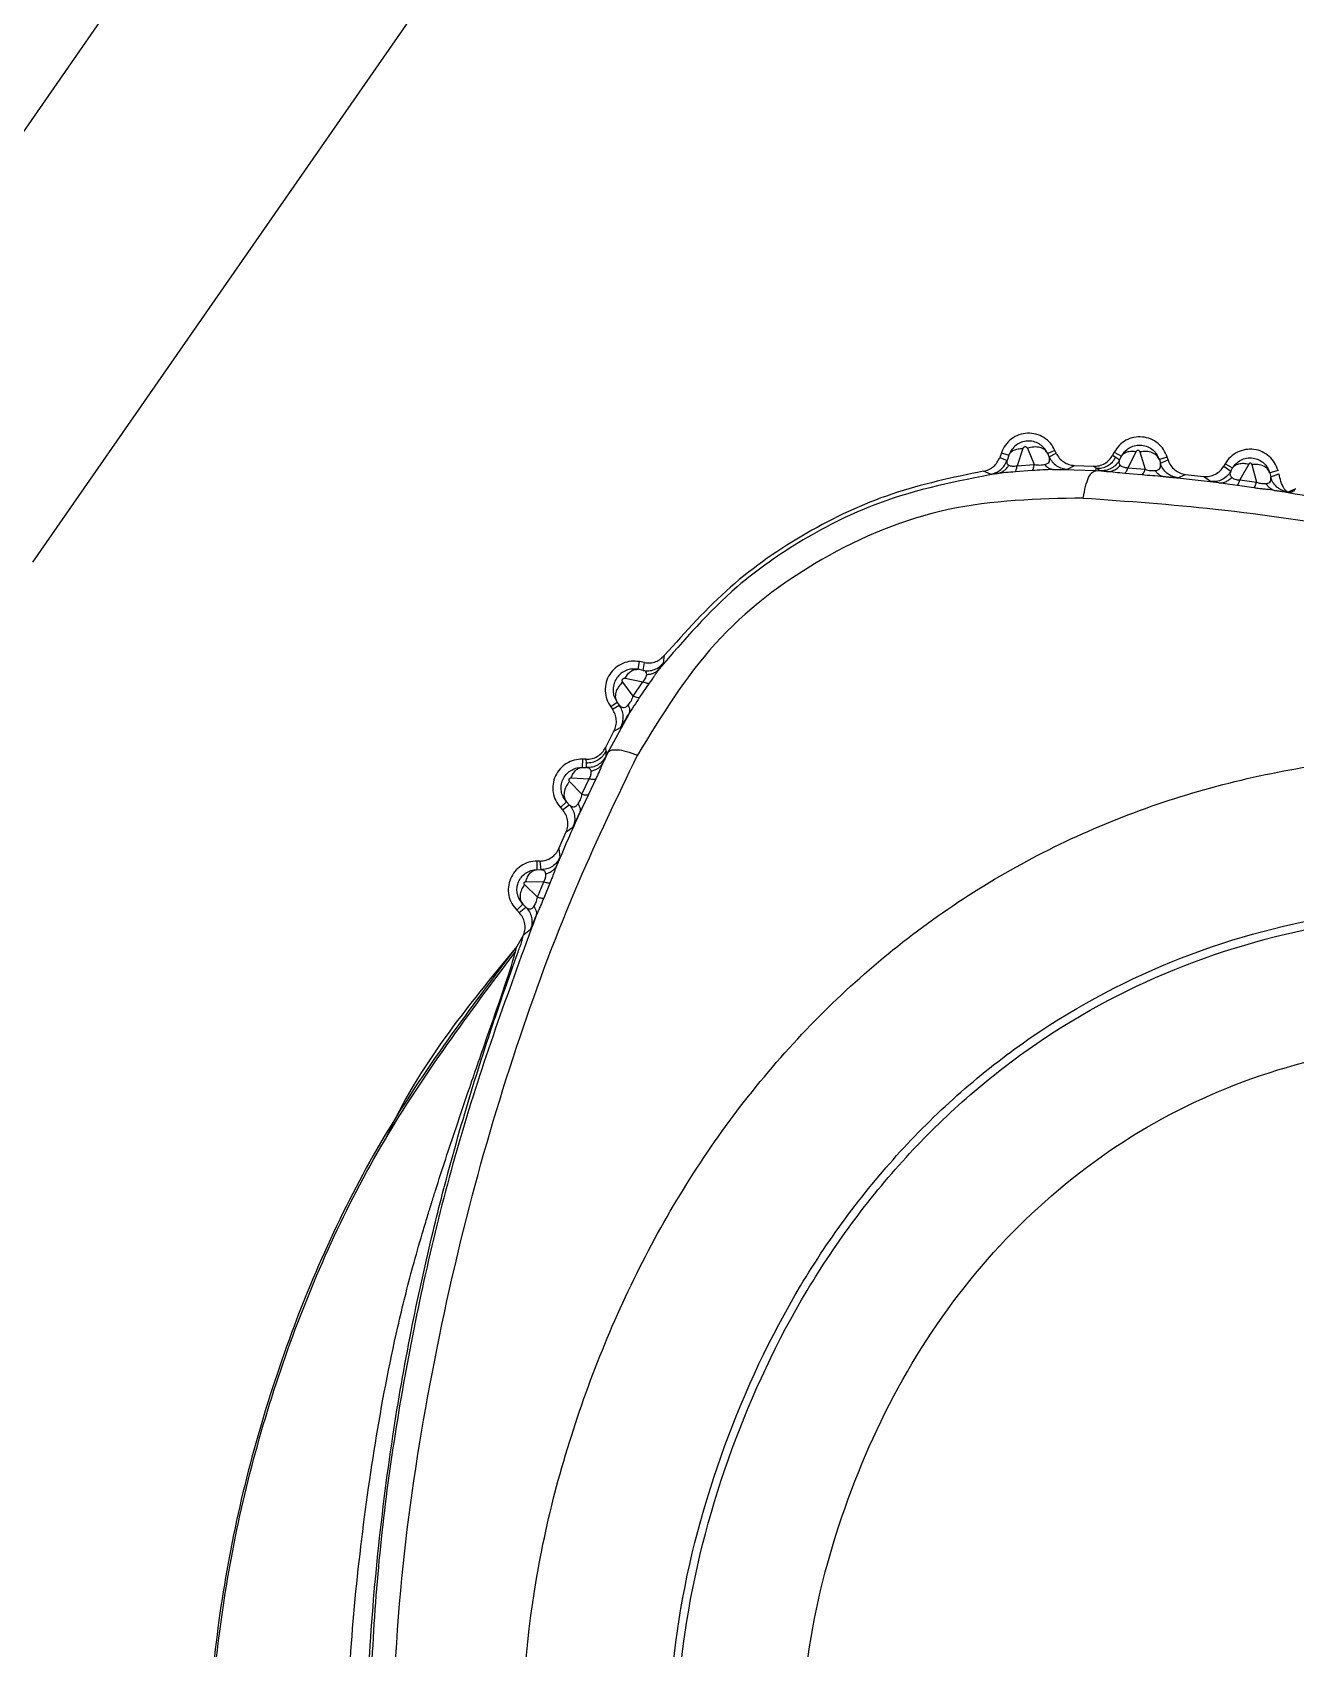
# Model space of a CAD drawing. Extents: x -2 to 78, y -19 to 124.
# Drawn here: x 71.28 to 72.488, y 53.843 to 55.389 of the extents above; entities that cross this region are included whole.
import ezdxf

# ---------------------------------------------------------------- set-up
doc = ezdxf.new("R2010")
doc.units = 0
doc.header["$MEASUREMENT"] = 0
doc.layers.add('1', color=4, linetype='Continuous')
doc.layers.add('GEOMETRY', color=2, linetype='Continuous', lineweight=25)

# ---------------------------------------------------------------- blocks, each defined once
blk = doc.blocks.new('2026 BEAM 220')
at = {"layer": 'GEOMETRY'}
for p, q in [((73.0644, 55.0238), (75.7078, 58.8259)), ((74.1871, 54.9867), (74.1855, 54.9821)), ((74.1871, 54.9867), (74.1942, 54.9843)), ((74.1942, 54.9843), (74.1926, 54.9794)), ((74.2076, 54.9907), (74.2021, 54.9743)), ((74.2121, 54.9909), (74.2186, 54.9754)), ((74.2384, 54.9888), (74.2315, 54.9858)), ((74.2328, 54.9827), (74.2315, 54.9858)), ((74.2328, 54.9827), (74.2395, 54.9864)), ((74.2395, 54.9864), (74.2384, 54.9888)), ((74.295, 54.9872), (74.2935, 54.9843)), ((74.2935, 54.9843), (74.2965, 54.9823)), ((74.295, 54.9872), (74.302, 54.9835)), ((74.316, 54.9878), (74.3081, 54.9724)), ((74.3196, 54.9875), (74.3245, 54.9709)), ((74.1767, 54.9662), (74.1699, 54.9691)), ((74.1855, 54.9821), (74.1926, 54.9794)), ((74.2165, 54.9696), (74.2003, 54.9684)), ((74.2021, 54.9743), (74.2186, 54.9754)), ((74.2776, 54.9695), (74.2361, 54.9707)), ((74.2505, 54.971), (74.257, 54.9746)), ((74.257, 54.9746), (74.2749, 54.9738)), ((74.2778, 54.9718), (74.2749, 54.9738)), ((74.2776, 54.9695), (74.2778, 54.9718)), ((74.2877, 54.9687), (74.2776, 54.9695)), ((74.2814, 54.9694), (74.2778, 54.9718)), ((74.2965, 54.9823), (74.3002, 54.9798)), ((74.3002, 54.9798), (74.302, 54.9835)), ((74.3081, 54.9724), (74.3245, 54.9709)), ((74.3457, 54.9824), (74.3382, 54.9801)), ((74.3382, 54.9801), (74.3392, 54.9766)), ((74.3392, 54.9766), (74.3465, 54.9798)), ((74.3465, 54.9798), (74.3457, 54.9824)), ((74.4012, 54.9762), (74.3998, 54.9738)), ((74.3998, 54.9738), (74.4065, 54.9689)), ((74.4012, 54.9762), (74.4083, 54.9721)), ((74.4065, 54.9689), (74.4083, 54.9721)), ((74.4237, 54.9758), (74.4152, 54.9607)), ((74.4266, 54.9754), (74.431, 54.9585)), ((74.4517, 54.9696), (74.4437, 54.9675)), ((74.3216, 54.9654), (74.3051, 54.9669)), ((74.395, 54.958), (74.3416, 54.9639)), ((74.3559, 54.9628), (74.3632, 54.966)), ((74.3632, 54.966), (74.3805, 54.9641)), ((74.3871, 54.9591), (74.3805, 54.9641)), ((74.4287, 54.9531), (74.4129, 54.9552)), ((74.4152, 54.9607), (74.431, 54.9585)), ((74.4437, 54.9675), (74.4447, 54.9635)), ((74.4447, 54.9635), (74.4525, 54.9665)), ((74.4607, 54.9491), (74.4675, 54.9518)), ((73.8397, 54.7796), (73.8411, 54.787)), ((73.8459, 54.786), (73.8411, 54.787)), ((73.8447, 54.7785), (73.8459, 54.786)), ((73.864, 54.7857), (73.865, 54.793)), ((73.8351, 54.7541), (73.825, 54.7674)), ((73.8274, 54.7712), (73.8443, 54.7678)), ((73.8351, 54.7541), (73.8443, 54.7678)), ((73.8447, 54.7785), (73.8397, 54.7796)), ((73.8163, 54.7553), (73.8197, 54.748)), ((73.8503, 54.7663), (73.8412, 54.7529)), ((73.8307, 54.7368), (73.8108, 54.7)), ((73.8197, 54.748), (73.8136, 54.7436)), ((73.8136, 54.7436), (73.8152, 54.7414)), ((73.8152, 54.7414), (73.8217, 54.7454)), ((73.8197, 54.748), (73.8217, 54.7454)), ((73.8166, 54.7204), (73.823, 54.7241)), ((73.8084, 54.7045), (73.8166, 54.7204)), ((73.7865, 54.6858), (73.7868, 54.6937)), ((73.79, 54.6936), (73.7868, 54.6937)), ((73.7903, 54.69), (73.79, 54.6936)), ((73.8108, 54.7), (73.8063, 54.6905)), ((73.8084, 54.7045), (73.8087, 54.701)), ((73.8108, 54.7), (73.8087, 54.701)), ((73.8087, 54.701), (73.809, 54.6966)), ((73.7757, 54.6758), (73.793, 54.675)), ((73.786, 54.6601), (73.793, 54.675)), ((73.7865, 54.6858), (73.7905, 54.6856)), ((73.7905, 54.6856), (73.7903, 54.69)), ((73.7993, 54.6749), (73.7923, 54.6599)), ((73.786, 54.6601), (73.7742, 54.6725)), ((73.7713, 54.6528), (73.7655, 54.6474)), ((73.7655, 54.6474), (73.7674, 54.6454)), ((73.7674, 54.6454), (73.7739, 54.6502)), ((73.7739, 54.6502), (73.7713, 54.6528)), ((73.771, 54.6241), (73.7774, 54.6288)), ((73.764, 54.6082), (73.771, 54.6241)), ((73.764, 54.6082), (73.765, 54.5999)), ((73.7432, 54.5881), (73.7432, 54.5963)), ((73.7459, 54.5963), (73.7432, 54.5963)), ((73.7432, 54.5881), (73.7469, 54.588)), ((73.7469, 54.588), (73.7459, 54.5963)), ((73.7436, 54.5617), (73.7311, 54.5739)), ((73.7323, 54.5766), (73.7496, 54.5764)), ((73.7436, 54.5617), (73.7496, 54.5764)), ((73.7555, 54.5757), (73.7494, 54.5609)), ((73.7295, 54.5551), (73.7236, 54.5493)), ((73.7295, 54.5551), (73.7255, 54.5609)), ((73.7259, 54.547), (73.7324, 54.5523)), ((73.7324, 54.5523), (73.7295, 54.5551)), ((73.7236, 54.5493), (73.7259, 54.547)), ((73.7302, 54.5256), (73.7236, 54.5145)), ((73.7289, 54.5207), (73.7302, 54.5256)), ((73.7302, 54.5256), (73.7303, 54.526)), ((73.7303, 54.526), (73.7368, 54.5312)), ((73.7224, 54.5096), (73.7236, 54.5145))]:
    blk.add_line(p, q, dxfattribs=at)
at = {"layer": 'GEOMETRY', "flags": 128}
blk.add_lwpolyline([(75.9038, 58.6841), (75.6184, 58.2736), (74.4769, 56.6319), (74.4004, 56.5219), (73.2604, 54.882)], dxfattribs=at)
at = {"layer": 'GEOMETRY'}
for points in [[(74.2384, 54.9888), (74.2371, 54.9913), (74.2344, 54.9961), (74.2279, 55.0015), (74.2203, 55.0048), (74.212, 55.0057), (74.2038, 55.0041), (74.1965, 55.0002), (74.1905, 54.9943), (74.1882, 54.9892), (74.1871, 54.9867)], [(74.3457, 54.9824), (74.3447, 54.9849), (74.3427, 54.99), (74.337, 54.996), (74.33, 55.0002), (74.322, 55.0021), (74.3138, 55.0017), (74.3061, 54.9989), (74.2994, 54.994), (74.2965, 54.9894), (74.295, 54.9872)], [(74.4517, 54.9696), (74.4507, 54.9722), (74.4489, 54.9773), (74.4434, 54.9835), (74.4366, 54.988), (74.4287, 54.9902), (74.4204, 54.99), (74.4127, 54.9875), (74.4058, 54.9829), (74.4027, 54.9784), (74.4012, 54.9762)], [(73.8411, 54.787), (73.8384, 54.7872), (73.8329, 54.7878), (73.8248, 54.7856), (73.8177, 54.7812), (73.8122, 54.7749), (73.8088, 54.7673), (73.8079, 54.759), (73.8093, 54.7507), (73.8122, 54.746), (73.8136, 54.7436)], [(73.7868, 54.6937), (73.784, 54.6936), (73.7786, 54.6933), (73.7711, 54.6899), (73.7648, 54.6847), (73.7603, 54.6778), (73.758, 54.6699), (73.7581, 54.6618), (73.7605, 54.6538), (73.7638, 54.6496), (73.7655, 54.6474)], [(73.7432, 54.5963), (73.7405, 54.5961), (73.7351, 54.5956), (73.7276, 54.592), (73.7215, 54.5865), (73.7173, 54.5795), (73.7153, 54.5715), (73.7157, 54.5634), (73.7184, 54.5555), (73.7219, 54.5514), (73.7236, 54.5493)], [(73.7236, 54.5145), (73.6791, 54.4554), (73.59, 54.3372), (73.4978, 54.134), (73.4399, 53.9193), (73.4207, 53.6975), (73.4399, 53.4758), (73.4978, 53.2611), (73.59, 53.0579), (73.6791, 52.9397), (73.7236, 52.8806)], [(73.7224, 52.8855), (73.6783, 52.9443), (73.5902, 53.062), (73.4991, 53.264), (73.4419, 53.4773), (73.4229, 53.6975), (73.4419, 53.9178), (73.4991, 54.1311), (73.5902, 54.3331), (73.6783, 54.4508), (73.7224, 54.5096)]]:
    blk.add_open_spline(points, degree=3, dxfattribs=at)
for points, knots in [([(74.2315, 54.9858), (74.2303, 54.9879), (74.2282, 54.9916), (74.2232, 54.9954), (74.2179, 54.9976), (74.212, 54.9981), (74.2063, 54.9969), (74.201, 54.9941), (74.1967, 54.9898), (74.195, 54.9861), (74.1942, 54.9843)], [0, 0, 0, 0, 0.150773, 0.264434, 0.386648, 0.506202, 0.625757, 0.747841, 0.872557, 1, 1, 1, 1]), ([(74.1942, 54.9843), (74.1947, 54.9852), (74.1957, 54.9872), (74.1989, 54.9893), (74.2029, 54.9906), (74.2061, 54.9907), (74.2076, 54.9907)], [0, 0, 0, 0, 0.244802, 0.5, 0.755198, 1, 1, 1, 1]), ([(74.2121, 54.9909), (74.212, 54.9911), (74.2117, 54.9915), (74.2112, 54.992), (74.2106, 54.9923), (74.2099, 54.9923), (74.2094, 54.9923), (74.2091, 54.9922), (74.2088, 54.992), (74.2083, 54.9918), (74.2079, 54.9913), (74.2077, 54.9909), (74.2076, 54.9907)], [0, 0, 0, 0, 0.144969, 0.282382, 0.408812, 0.524214, 0.579439, 0.634146, 0.689441, 0.746369, 0.867327, 1, 1, 1, 1]), ([(74.2315, 54.9858), (74.2307, 54.9871), (74.229, 54.9897), (74.2241, 54.9919), (74.2182, 54.9925), (74.2141, 54.9914), (74.2121, 54.9909)], [0, 0, 0, 0, 0.241628, 0.499996, 0.758367, 1, 1, 1, 1]), ([(74.2395, 54.9864), (74.2404, 54.9847), (74.2422, 54.9814), (74.2466, 54.9778), (74.2516, 54.9752), (74.2552, 54.9748), (74.257, 54.9746)], [0, 0, 0, 0, 0.25384, 0.511381, 0.759816, 1, 1, 1, 1]), ([(74.2749, 54.9738), (74.2768, 54.9739), (74.2806, 54.9739), (74.286, 54.9762), (74.2905, 54.9796), (74.2925, 54.9827), (74.2935, 54.9843)], [0, 0, 0, 0, 0.254418, 0.510944, 0.758803, 1, 1, 1, 1]), ([(74.302, 54.9835), (74.303, 54.9849), (74.3048, 54.9879), (74.3091, 54.9913), (74.3142, 54.9935), (74.32, 54.9942), (74.3258, 54.9932), (74.3312, 54.9904), (74.3357, 54.9859), (74.3373, 54.982), (74.3382, 54.9801)], [0, 0, 0, 0, 0.112526, 0.228496, 0.347979, 0.471037, 0.597725, 0.728089, 0.86217, 1, 1, 1, 1]), ([(74.302, 54.9835), (74.3027, 54.9843), (74.304, 54.9861), (74.3073, 54.9877), (74.3114, 54.9884), (74.3145, 54.988), (74.316, 54.9878)], [0, 0, 0, 0, 0.244947, 0.5, 0.755053, 1, 1, 1, 1]), ([(74.3196, 54.9875), (74.3196, 54.9876), (74.3194, 54.988), (74.3191, 54.9884), (74.3186, 54.9887), (74.3181, 54.9888), (74.3177, 54.9888), (74.3174, 54.9888), (74.3171, 54.9887), (74.3167, 54.9886), (74.3163, 54.9882), (74.3161, 54.9879), (74.316, 54.9878)], [0, 0, 0, 0, 0.146341, 0.284794, 0.411815, 0.527267, 0.582282, 0.636635, 0.691461, 0.747852, 0.86781, 1, 1, 1, 1]), ([(74.3382, 54.9801), (74.3375, 54.9814), (74.3362, 54.9841), (74.3316, 54.9869), (74.3258, 54.9883), (74.3217, 54.9877), (74.3196, 54.9875)], [0, 0, 0, 0, 0.241786, 0.499997, 0.75821, 1, 1, 1, 1]), ([(74.1699, 54.9691), (74.1404, 54.9629), (74.0816, 54.9506), (73.9999, 54.9119), (73.9253, 54.8605), (73.8852, 54.8156), (73.865, 54.793)], [0, 0, 0, 0, 0.25081, 0.499261, 0.74806, 1, 1, 1, 1]), ([(74.1699, 54.9691), (74.1717, 54.9695), (74.1753, 54.9703), (74.1798, 54.9735), (74.1835, 54.9774), (74.1848, 54.9806), (74.1855, 54.9821)], [0, 0, 0, 0, 0.254088, 0.511674, 0.759824, 1, 1, 1, 1]), ([(74.1767, 54.9662), (74.1785, 54.9666), (74.182, 54.9674), (74.1866, 54.9704), (74.1904, 54.9744), (74.1919, 54.9777), (74.1926, 54.9794)], [0, 0, 0, 0, 0.245213, 0.499997, 0.754783, 1, 1, 1, 1]), ([(74.1833, 54.9669), (74.1843, 54.9671), (74.1865, 54.9676), (74.1895, 54.9693), (74.1921, 54.9716), (74.1935, 54.9737), (74.1942, 54.9747)], [0, 0, 0, 0, 0.247362, 0.499999, 0.752637, 1, 1, 1, 1]), ([(74.2003, 54.9684), (74.1972, 54.9681), (74.1906, 54.9676), (74.1858, 54.9671), (74.1833, 54.9669)], [0, 0, 0, 0, 0.47182, 1, 1, 1, 1]), ([(74.1926, 54.9794), (74.1924, 54.9784), (74.1919, 54.9765), (74.1934, 54.9753), (74.1942, 54.9747)], [0, 0, 0, 0, 0.527463, 1, 1, 1, 1]), ([(74.1942, 54.9747), (74.1946, 54.9745), (74.1954, 54.9742), (74.1973, 54.9739), (74.1995, 54.9738), (74.2012, 54.9742), (74.2021, 54.9743)], [0, 0, 0, 0, 0.272932, 0.525631, 0.762717, 1, 1, 1, 1]), ([(74.2003, 54.9684), (74.2007, 54.9689), (74.2015, 54.9698), (74.2019, 54.9728), (74.2021, 54.9743)], [0, 0, 0, 0, 0.5, 1, 1, 1, 1]), ([(74.2165, 54.9696), (74.2169, 54.97), (74.2178, 54.971), (74.2183, 54.974), (74.2186, 54.9754)], [0, 0, 0, 0, 0.500743, 1, 1, 1, 1]), ([(74.2361, 54.9707), (74.233, 54.9705), (74.2268, 54.9702), (74.22, 54.9698), (74.2165, 54.9696)], [0, 0, 0, 0, 0.489149, 1, 1, 1, 1]), ([(74.2186, 54.9754), (74.2195, 54.9753), (74.2212, 54.975), (74.224, 54.9749), (74.2266, 54.9751), (74.228, 54.9754), (74.2287, 54.9755)], [0, 0, 0, 0, 0.2651723, 0.5096774, 0.7492321, 1, 1, 1, 1]), ([(74.2287, 54.9755), (74.2292, 54.9756), (74.2305, 54.976), (74.2321, 54.9769), (74.2338, 54.9791), (74.2332, 54.9812), (74.2328, 54.9827)], [0, 0, 0, 0, 0.1026576, 0.2138341, 0.4579634, 1, 1, 1, 1]), ([(74.2361, 54.9707), (74.2347, 54.9709), (74.232, 54.9713), (74.2298, 54.9741), (74.2287, 54.9755)], [0, 0, 0, 0, 0.509663, 1, 1, 1, 1]), ([(74.2328, 54.9827), (74.2337, 54.9811), (74.2355, 54.9778), (74.2398, 54.974), (74.245, 54.9715), (74.2487, 54.9711), (74.2505, 54.971)], [0, 0, 0, 0, 0.244832, 0.500003, 0.755172, 1, 1, 1, 1]), ([(74.2361, 54.9707), (74.2382, 54.9707), (74.2426, 54.9708), (74.2488, 54.9708), (74.2498, 54.9709), (74.2505, 54.971)], [0, 0, 0, 0, 0.215347, 0.453142, 1, 1, 1, 1]), ([(74.2654, 54.9434), (74.2661, 54.9473), (74.2675, 54.9551), (74.2705, 54.9634), (74.2739, 54.9686), (74.2764, 54.9692), (74.2776, 54.9695)], [0, 0, 0, 0, 0.252807, 0.508865, 0.760288, 1, 1, 1, 1]), ([(74.2778, 54.9718), (74.2796, 54.9718), (74.2834, 54.9719), (74.2888, 54.974), (74.2935, 54.9775), (74.2955, 54.9807), (74.2965, 54.9823)], [0, 0, 0, 0, 0.244674, 0.499936, 0.755232, 1, 1, 1, 1]), ([(74.3002, 54.9798), (74.2992, 54.9782), (74.2971, 54.975), (74.2925, 54.9716), (74.287, 54.9694), (74.2832, 54.9694), (74.2814, 54.9694)], [0, 0, 0, 0, 0.244705, 0.5, 0.755295, 1, 1, 1, 1]), ([(74.2877, 54.9687), (74.2861, 54.9688), (74.2823, 54.9692), (74.2817, 54.9693), (74.2814, 54.9694)], [0, 0, 0, 0, 0.437397, 1, 1, 1, 1]), ([(74.2877, 54.9687), (74.2889, 54.9687), (74.2913, 54.9687), (74.2948, 54.9699), (74.2981, 54.9718), (74.2999, 54.9737), (74.3008, 54.9747)], [0, 0, 0, 0, 0.247085, 0.499998, 0.752911, 1, 1, 1, 1]), ([(74.3051, 54.9669), (74.3019, 54.9672), (74.2952, 54.9679), (74.2903, 54.9684), (74.2877, 54.9687)], [0, 0, 0, 0, 0.472718, 1, 1, 1, 1]), ([(74.3002, 54.9798), (74.2998, 54.9789), (74.2991, 54.9771), (74.3002, 54.9754), (74.3008, 54.9747)], [0, 0, 0, 0, 0.523731, 1, 1, 1, 1]), ([(74.3008, 54.9747), (74.3011, 54.9744), (74.3018, 54.9738), (74.3035, 54.9731), (74.3053, 54.9726), (74.3069, 54.9724), (74.3078, 54.9724), (74.3081, 54.9724)], [0, 0, 0, 0, 0.278913, 0.535679, 0.770925, 0.912381, 1, 1, 1, 1]), ([(74.3051, 54.9669), (74.3056, 54.9673), (74.3066, 54.9681), (74.3076, 54.971), (74.3081, 54.9724)], [0, 0, 0, 0, 0.499997, 1, 1, 1, 1]), ([(74.3216, 54.9654), (74.3221, 54.9658), (74.3231, 54.9667), (74.3241, 54.9695), (74.3245, 54.9709)], [0, 0, 0, 0, 0.5010989, 1, 1, 1, 1]), ([(74.3245, 54.9709), (74.3254, 54.9706), (74.3271, 54.9701), (74.3298, 54.9696), (74.3324, 54.9695), (74.3338, 54.9696), (74.3345, 54.9697)], [0, 0, 0, 0, 0.266443, 0.509618, 0.748019, 1, 1, 1, 1]), ([(74.3345, 54.9697), (74.3351, 54.9698), (74.3363, 54.97), (74.3379, 54.9708), (74.3397, 54.9728), (74.3394, 54.975), (74.3392, 54.9766)], [0, 0, 0, 0, 0.1024138, 0.2137477, 0.4583424, 1, 1, 1, 1]), ([(74.3416, 54.9639), (74.3409, 54.9641), (74.3395, 54.9644), (74.3369, 54.966), (74.3354, 54.9682), (74.3345, 54.9697)], [0, 0, 0, 0, 0.256158, 0.511246, 1, 1, 1, 1]), ([(74.3559, 54.9628), (74.3541, 54.9631), (74.3503, 54.9638), (74.3453, 54.967), (74.3413, 54.9712), (74.3399, 54.9748), (74.3392, 54.9766)], [0, 0, 0, 0, 0.244606, 0.5, 0.755394, 1, 1, 1, 1]), ([(74.3465, 54.9798), (74.3473, 54.978), (74.3487, 54.9744), (74.3529, 54.9702), (74.3577, 54.9671), (74.3614, 54.9664), (74.3632, 54.966)], [0, 0, 0, 0, 0.253674, 0.509842, 0.758373, 1, 1, 1, 1]), ([(74.3805, 54.9641), (74.3824, 54.964), (74.3863, 54.9639), (74.3918, 54.966), (74.3966, 54.9692), (74.3987, 54.9723), (74.3998, 54.9738)], [0, 0, 0, 0, 0.253687, 0.509854, 0.758386, 1, 1, 1, 1]), ([(74.4065, 54.9689), (74.4054, 54.9673), (74.4033, 54.9642), (74.3984, 54.9609), (74.3929, 54.9589), (74.389, 54.9591), (74.3871, 54.9591)], [0, 0, 0, 0, 0.244604, 0.5, 0.755396, 1, 1, 1, 1]), ([(74.4065, 54.9689), (74.406, 54.9678), (74.4052, 54.9658), (74.4067, 54.9639), (74.4074, 54.963)], [0, 0, 0, 0, 0.527507, 1, 1, 1, 1]), ([(74.4083, 54.9721), (74.4093, 54.9736), (74.4114, 54.9765), (74.416, 54.9798), (74.4216, 54.9818), (74.4277, 54.9819), (74.4335, 54.9802), (74.4382, 54.9769), (74.4419, 54.9726), (74.4431, 54.9692), (74.4437, 54.9675)], [0, 0, 0, 0, 0.116086, 0.238887, 0.368451, 0.504811, 0.634546, 0.760306, 0.882114, 1, 1, 1, 1]), ([(74.4083, 54.9721), (74.409, 54.973), (74.4105, 54.9748), (74.4142, 54.9764), (74.4188, 54.9768), (74.422, 54.9761), (74.4237, 54.9758)], [0, 0, 0, 0, 0.244322, 0.5, 0.755678, 1, 1, 1, 1]), ([(74.4266, 54.9754), (74.4266, 54.9756), (74.4265, 54.9758), (74.4262, 54.9762), (74.4258, 54.9765), (74.4254, 54.9766), (74.425, 54.9766), (74.4247, 54.9766), (74.4243, 54.9764), (74.4239, 54.9762), (74.4237, 54.9759), (74.4237, 54.9758)], [0, 0, 0, 0, 0.144332, 0.279371, 0.402692, 0.51582, 0.570689, 0.625661, 0.739505, 0.863851, 1, 1, 1, 1]), ([(74.4437, 54.9675), (74.4431, 54.9688), (74.442, 54.9714), (74.4379, 54.9742), (74.4325, 54.9757), (74.4285, 54.9755), (74.4266, 54.9754)], [0, 0, 0, 0, 0.242505, 0.499998, 0.757492, 1, 1, 1, 1]), ([(74.1833, 54.9669), (74.1449, 54.9595), (74.0805, 54.9469), (73.9973, 54.9053), (73.9237, 54.8542), (73.8835, 54.8075), (73.86, 54.7802)], [0, 0, 0, 0, 0.307324, 0.515132, 0.716378, 1, 1, 1, 1]), ([(74.1767, 54.9662), (74.177, 54.9663), (74.1775, 54.9663), (74.1814, 54.9667), (74.1833, 54.9669)], [0, 0, 0, 0, 0.529053, 1, 1, 1, 1]), ([(74.3416, 54.9639), (74.3383, 54.9642), (74.3319, 54.9646), (74.325, 54.9652), (74.3216, 54.9654)], [0, 0, 0, 0, 0.510693, 1, 1, 1, 1]), ([(74.3416, 54.9639), (74.3436, 54.9638), (74.348, 54.9634), (74.3542, 54.9628), (74.3552, 54.9628), (74.3559, 54.9628)], [0, 0, 0, 0, 0.215843, 0.454476, 1, 1, 1, 1]), ([(74.395, 54.958), (74.393, 54.9582), (74.3883, 54.9589), (74.3875, 54.959), (74.3871, 54.9591)], [0, 0, 0, 0, 0.428533, 1, 1, 1, 1]), ([(74.395, 54.958), (74.3961, 54.9579), (74.3983, 54.9578), (74.4016, 54.9588), (74.4047, 54.9605), (74.4065, 54.9622), (74.4074, 54.963)], [0, 0, 0, 0, 0.247251, 0.5, 0.752748, 1, 1, 1, 1]), ([(74.4129, 54.9552), (74.4096, 54.9557), (74.4029, 54.9567), (74.3977, 54.9575), (74.395, 54.958)], [0, 0, 0, 0, 0.485792, 1, 1, 1, 1]), ([(74.4074, 54.963), (74.4078, 54.9628), (74.4086, 54.9622), (74.4103, 54.9614), (74.4126, 54.9608), (74.4143, 54.9607), (74.4152, 54.9607)], [0, 0, 0, 0, 0.275715, 0.530152, 0.765716, 1, 1, 1, 1]), ([(74.4129, 54.9552), (74.4132, 54.9557), (74.4139, 54.9565), (74.4148, 54.9593), (74.4152, 54.9607)], [0, 0, 0, 0, 0.5, 1, 1, 1, 1]), ([(74.4287, 54.9531), (74.4291, 54.9535), (74.4297, 54.9544), (74.4306, 54.9571), (74.431, 54.9585)], [0, 0, 0, 0, 0.501821, 1, 1, 1, 1]), ([(74.4481, 54.9507), (74.4457, 54.951), (74.4419, 54.9515), (74.4375, 54.9519), (74.4348, 54.9522), (74.4324, 54.9525), (74.4301, 54.9529), (74.4287, 54.9531)], [0, 0, 0, 0, 0.4139209, 0.6366136, 0.6559025, 0.7974474, 1, 1, 1, 1]), ([(74.431, 54.9585), (74.4318, 54.9582), (74.4334, 54.9577), (74.4361, 54.9572), (74.4385, 54.9571), (74.4398, 54.9572), (74.4404, 54.9572)], [0, 0, 0, 0, 0.258502, 0.499148, 0.741168, 1, 1, 1, 1]), ([(74.4404, 54.9572), (74.4414, 54.9575), (74.4434, 54.9579), (74.445, 54.9601), (74.4448, 54.9621), (74.4447, 54.9635)], [0, 0, 0, 0, 0.216052, 0.460815, 1, 1, 1, 1]), ([(74.4481, 54.9507), (74.4473, 54.9509), (74.4458, 54.9513), (74.443, 54.9532), (74.4414, 54.9556), (74.4404, 54.9572)], [0, 0, 0, 0, 0.255693, 0.510835, 1, 1, 1, 1]), ([(74.4607, 54.9491), (74.4589, 54.9496), (74.4552, 54.9505), (74.4504, 54.9537), (74.4466, 54.9581), (74.4453, 54.9617), (74.4447, 54.9635)], [0, 0, 0, 0, 0.244703, 0.5, 0.755297, 1, 1, 1, 1]), ([(74.4686, 54.9522), (74.4676, 54.9512), (74.4663, 54.9498), (74.4641, 54.9488), (74.4627, 54.9486), (74.4613, 54.9489), (74.4594, 54.9499), (74.4552, 54.9554), (74.4537, 54.9615), (74.4525, 54.9665)], [0, 0, 0, 0, 0.140957, 0.196406, 0.24569, 0.293402, 0.344557, 0.471864, 1, 1, 1, 1]), ([(74.2654, 54.9434), (74.2219, 54.9424), (74.1356, 54.9404), (74.0125, 54.8895), (73.9067, 54.8085), (73.8617, 54.7347), (73.8391, 54.6976)], [0, 0, 0, 0, 0.251416, 0.499983, 0.748554, 1, 1, 1, 1]), ([(74.2654, 54.9434), (74.3075, 54.9404), (74.3974, 54.9339), (74.5426, 54.9123), (74.6903, 54.88), (74.837, 54.8359), (74.9769, 54.7832), (75.116, 54.7211), (75.2654, 54.6426), (75.4195, 54.5431), (75.5782, 54.4216), (75.7087, 54.3016), (75.8101, 54.1926), (75.8841, 54.1037), (75.9452, 54.0217), (75.9807, 53.9689), (75.9976, 53.9437)], [0, 0, 0, 0, 0.061839, 0.131845, 0.211627, 0.279904, 0.352971, 0.427433, 0.499926, 0.596401, 0.691889, 0.788478, 0.852073, 0.906668, 0.955606, 1, 1, 1, 1]), ([(75.9125, 54.1051), (75.8664, 54.1602), (75.774, 54.2705), (75.616, 54.4192), (75.4455, 54.5532), (75.2627, 54.6706), (75.0696, 54.7703), (74.8684, 54.8509), (74.6606, 54.9135), (74.5189, 54.9383), (74.4481, 54.9507)], [0, 0, 0, 0, 0.124613, 0.249568, 0.374705, 0.499995, 0.625284, 0.750423, 0.875382, 1, 1, 1, 1]), ([(74.4481, 54.9507), (74.45, 54.9505), (74.4538, 54.95), (74.4592, 54.9492), (74.4601, 54.9492), (74.4607, 54.9491)], [0, 0, 0, 0, 0.221728, 0.46188, 1, 1, 1, 1]), ([(73.8447, 54.7785), (73.8465, 54.7783), (73.8501, 54.7779), (73.8555, 54.7792), (73.8604, 54.7817), (73.8628, 54.7844), (73.864, 54.7857)], [0, 0, 0, 0, 0.245215, 0.500001, 0.754786, 1, 1, 1, 1]), ([(73.8459, 54.786), (73.8477, 54.7858), (73.8513, 54.7854), (73.8566, 54.7868), (73.8614, 54.7892), (73.8638, 54.7918), (73.865, 54.793)], [0, 0, 0, 0, 0.254076, 0.511662, 0.759811, 1, 1, 1, 1]), ([(73.86, 54.7802), (73.8612, 54.7817), (73.8636, 54.785), (73.8639, 54.7855), (73.864, 54.7857)], [0, 0, 0, 0, 0.470584, 1, 1, 1, 1]), ([(73.8397, 54.7796), (73.8378, 54.7798), (73.8339, 54.7802), (73.8282, 54.7788), (73.8232, 54.7758), (73.8191, 54.7716), (73.8166, 54.7663), (73.8155, 54.7607), (73.816, 54.757), (73.8163, 54.7553)], [0, 0, 0, 0, 0.144507, 0.289018, 0.433648, 0.578516, 0.721145, 0.865396, 1, 1, 1, 1]), ([(73.825, 54.7674), (73.8236, 54.766), (73.8206, 54.7629), (73.8181, 54.7575), (73.8176, 54.7521), (73.819, 54.7494), (73.8197, 54.748)], [0, 0, 0, 0, 0.241635, 0.500008, 0.758375, 1, 1, 1, 1]), ([(73.825, 54.7674), (73.8249, 54.7676), (73.8246, 54.768), (73.8245, 54.7687), (73.8246, 54.7694), (73.8248, 54.77), (73.8251, 54.7704), (73.8254, 54.7706), (73.8257, 54.7709), (73.8261, 54.7711), (73.8267, 54.7712), (73.8272, 54.7712), (73.8274, 54.7712)], [0, 0, 0, 0, 0.1449882, 0.2823959, 0.4088267, 0.524229, 0.5794503, 0.6341592, 0.6894534, 0.7463817, 0.8673432, 1, 1, 1, 1]), ([(73.8274, 54.7712), (73.8282, 54.7725), (73.8298, 54.7752), (73.833, 54.7781), (73.8364, 54.7797), (73.8386, 54.7796), (73.8397, 54.7796)], [0, 0, 0, 0, 0.244802, 0.5, 0.755198, 1, 1, 1, 1]), ([(73.8443, 54.7678), (73.8449, 54.7684), (73.846, 54.7697), (73.8467, 54.771), (73.8471, 54.7718), (73.8473, 54.7724), (73.8478, 54.7735), (73.8479, 54.7742), (73.848, 54.7747)], [0, 0, 0, 0, 0.238068, 0.475416, 0.501679, 0.551762, 0.728188, 1, 1, 1, 1]), ([(73.8443, 54.7678), (73.8457, 54.7672), (73.8485, 54.7661), (73.8497, 54.7662), (73.8503, 54.7663)], [0, 0, 0, 0, 0.4999998, 1, 1, 1, 1]), ([(73.848, 54.7747), (73.8479, 54.7757), (73.8476, 54.7777), (73.8457, 54.7782), (73.8447, 54.7785)], [0, 0, 0, 0, 0.471748, 1, 1, 1, 1]), ([(73.848, 54.7747), (73.8492, 54.7748), (73.8516, 54.7749), (73.8549, 54.776), (73.8578, 54.7777), (73.8593, 54.7794), (73.86, 54.7802)], [0, 0, 0, 0, 0.247391, 0.500007, 0.75262, 1, 1, 1, 1]), ([(73.86, 54.7802), (73.8594, 54.7793), (73.8585, 54.7781), (73.8574, 54.7765), (73.8569, 54.7757), (73.8566, 54.7753), (73.8564, 54.775), (73.8557, 54.774), (73.8537, 54.7711), (73.8517, 54.7683), (73.8503, 54.7663)], [0, 0, 0, 0, 0.237358, 0.356058, 0.420019, 0.422084, 0.43752, 0.479818, 0.63966, 1, 1, 1, 1]), ([(73.8302, 54.7455), (73.8306, 54.746), (73.8315, 54.7471), (73.833, 54.7492), (73.8342, 54.7517), (73.8348, 54.7533), (73.8351, 54.7541)], [0, 0, 0, 0, 0.249261, 0.488794, 0.734234, 1, 1, 1, 1]), ([(73.8412, 54.7529), (73.8394, 54.7501), (73.8357, 54.7446), (73.8324, 54.7394), (73.8307, 54.7368)], [0, 0, 0, 0, 0.51114, 1, 1, 1, 1]), ([(73.8351, 54.7541), (73.8365, 54.7536), (73.8394, 54.7525), (73.8406, 54.7528), (73.8412, 54.7529)], [0, 0, 0, 0, 0.499386, 1, 1, 1, 1]), ([(73.8166, 54.7204), (73.8174, 54.7221), (73.8189, 54.7256), (73.8191, 54.7313), (73.818, 54.7368), (73.8161, 54.7399), (73.8152, 54.7414)], [0, 0, 0, 0, 0.253852, 0.511393, 0.759829, 1, 1, 1, 1]), ([(73.8217, 54.7454), (73.8228, 54.7443), (73.8244, 54.7427), (73.8272, 54.7431), (73.8289, 54.7441), (73.8298, 54.745), (73.8302, 54.7455)], [0, 0, 0, 0, 0.55288, 0.791652, 0.900062, 1, 1, 1, 1]), ([(73.823, 54.7241), (73.8238, 54.7258), (73.8253, 54.7292), (73.8257, 54.735), (73.8246, 54.7406), (73.8227, 54.7438), (73.8217, 54.7454)], [0, 0, 0, 0, 0.24483, 0.5, 0.75517, 1, 1, 1, 1]), ([(73.823, 54.7241), (73.8234, 54.7247), (73.824, 54.7256), (73.8273, 54.7311), (73.8296, 54.735), (73.8307, 54.7368)], [0, 0, 0, 0, 0.547732, 0.785452, 1, 1, 1, 1]), ([(73.8302, 54.7455), (73.8308, 54.7439), (73.8321, 54.7406), (73.8312, 54.7381), (73.8307, 54.7368)], [0, 0, 0, 0, 0.490313, 1, 1, 1, 1]), ([(73.6026, 53.6975), (73.6046, 53.7648), (73.6085, 53.8947), (73.6365, 54.0844), (73.675, 54.2613), (73.7239, 54.4255), (73.7781, 54.5704), (73.8199, 54.6575), (73.8391, 54.6976)], [0, 0, 0, 0, 0.194123, 0.375326, 0.553698, 0.717107, 0.869983, 1, 1, 1, 1]), ([(73.7237, 53.6975), (73.727, 53.7654), (73.7335, 53.9004), (73.7864, 54.0952), (73.8703, 54.2742), (73.9864, 54.4301), (74.1313, 54.5561), (74.3007, 54.6453), (74.4869, 54.6944), (74.6822, 54.7038), (74.8792, 54.6748), (75.0708, 54.6099), (75.25, 54.5129), (75.41, 54.388), (75.5439, 54.2388), (75.6447, 54.0703), (75.7113, 53.8879), (75.7199, 53.7607), (75.7242, 53.6975)], [0, 0, 0, 0, 0.064638, 0.128652, 0.191528, 0.253029, 0.313363, 0.373321, 0.433986, 0.495948, 0.559248, 0.623536, 0.688243, 0.752741, 0.816423, 0.878848, 0.939909, 1, 1, 1, 1]), ([(73.79, 54.6936), (73.7919, 54.6937), (73.7958, 54.6938), (73.801, 54.6963), (73.8055, 54.6998), (73.8075, 54.7029), (73.8084, 54.7045)], [0, 0, 0, 0, 0.253715, 0.509834, 0.758299, 1, 1, 1, 1]), ([(73.8087, 54.701), (73.8077, 54.6994), (73.8058, 54.6961), (73.8012, 54.6925), (73.7959, 54.6902), (73.7921, 54.69), (73.7903, 54.69)], [0, 0, 0, 0, 0.244721, 0.5, 0.755279, 1, 1, 1, 1]), ([(73.809, 54.6966), (73.808, 54.695), (73.8061, 54.6918), (73.8015, 54.6881), (73.7962, 54.6858), (73.7924, 54.6857), (73.7905, 54.6856)], [0, 0, 0, 0, 0.244705, 0.5, 0.755295, 1, 1, 1, 1]), ([(73.7947, 54.6824), (73.796, 54.6827), (73.7985, 54.6833), (73.8018, 54.6851), (73.8045, 54.6875), (73.8057, 54.6895), (73.8063, 54.6905)], [0, 0, 0, 0, 0.247126, 0.500004, 0.75288, 1, 1, 1, 1]), ([(73.8063, 54.6905), (73.8059, 54.6896), (73.8052, 54.6882), (73.8045, 54.6865), (73.8037, 54.6846), (73.802, 54.6807), (73.8003, 54.6771), (73.7993, 54.6749)], [0, 0, 0, 0, 0.231722, 0.347212, 0.412126, 0.632719, 1, 1, 1, 1]), ([(73.809, 54.6966), (73.8089, 54.6963), (73.8087, 54.6957), (73.807, 54.6921), (73.8063, 54.6905)], [0, 0, 0, 0, 0.5639057, 1, 1, 1, 1]), ([(73.8108, 54.7), (73.8116, 54.7009), (73.8133, 54.7027), (73.8195, 54.703), (73.8281, 54.7015), (73.8354, 54.6989), (73.8391, 54.6976)], [0, 0, 0, 0, 0.239707, 0.491119, 0.747175, 1, 1, 1, 1]), ([(73.7713, 54.6528), (73.7698, 54.6549), (73.7672, 54.6584), (73.7659, 54.6645), (73.7662, 54.6701), (73.7681, 54.6755), (73.7715, 54.6801), (73.776, 54.6835), (73.7811, 54.6856), (73.7847, 54.6857), (73.7865, 54.6858)], [0, 0, 0, 0, 0.166512, 0.279987, 0.401109, 0.523295, 0.648233, 0.769287, 0.886519, 1, 1, 1, 1]), ([(73.7742, 54.6725), (73.7741, 54.6727), (73.7739, 54.673), (73.7737, 54.6735), (73.7737, 54.6741), (73.7738, 54.6746), (73.774, 54.6749), (73.7742, 54.6752), (73.7744, 54.6754), (73.7747, 54.6756), (73.7752, 54.6758), (73.7755, 54.6758), (73.7757, 54.6758)], [0, 0, 0, 0, 0.146361, 0.284808, 0.41183, 0.527282, 0.582294, 0.636648, 0.691473, 0.747865, 0.867827, 1, 1, 1, 1]), ([(73.7757, 54.6758), (73.7763, 54.6772), (73.7775, 54.6801), (73.7801, 54.6833), (73.7832, 54.6854), (73.7854, 54.6857), (73.7865, 54.6858)], [0, 0, 0, 0, 0.244947, 0.5, 0.755053, 1, 1, 1, 1]), ([(73.7947, 54.6824), (73.7944, 54.6833), (73.7935, 54.6852), (73.7916, 54.6854), (73.7905, 54.6856)], [0, 0, 0, 0, 0.475353, 1, 1, 1, 1]), ([(73.793, 54.675), (73.7934, 54.6757), (73.7942, 54.6772), (73.7945, 54.6785), (73.7947, 54.6793), (73.7948, 54.68), (73.7949, 54.6811), (73.7948, 54.6819), (73.7947, 54.6824)], [0, 0, 0, 0, 0.230171, 0.465865, 0.473511, 0.536883, 0.722542, 1, 1, 1, 1]), ([(73.793, 54.675), (73.7944, 54.6747), (73.7974, 54.6742), (73.7987, 54.6747), (73.7993, 54.6749)], [0, 0, 0, 0, 0.500018, 1, 1, 1, 1]), ([(73.7742, 54.6725), (73.773, 54.6709), (73.7704, 54.6676), (73.7687, 54.6619), (73.7688, 54.6566), (73.7705, 54.654), (73.7713, 54.6528)], [0, 0, 0, 0, 0.241792, 0.500007, 0.758217, 1, 1, 1, 1]), ([(73.7823, 54.651), (73.7827, 54.6515), (73.7835, 54.6527), (73.7846, 54.6549), (73.7855, 54.6575), (73.7859, 54.6592), (73.786, 54.6601)], [0, 0, 0, 0, 0.25021, 0.488494, 0.732792, 1, 1, 1, 1]), ([(73.7923, 54.6599), (73.7909, 54.6569), (73.788, 54.6508), (73.7852, 54.6451), (73.7838, 54.6422)], [0, 0, 0, 0, 0.491532, 1, 1, 1, 1]), ([(73.786, 54.6601), (73.7875, 54.6598), (73.7904, 54.6592), (73.7917, 54.6596), (73.7923, 54.6599)], [0, 0, 0, 0, 0.499055, 1, 1, 1, 1]), ([(73.771, 54.6241), (73.7716, 54.6259), (73.7729, 54.6296), (73.7725, 54.6355), (73.7708, 54.641), (73.7685, 54.644), (73.7674, 54.6454)], [0, 0, 0, 0, 0.253687, 0.5098545, 0.7583857, 1, 1, 1, 1]), ([(73.7739, 54.6502), (73.7751, 54.6492), (73.7769, 54.6477), (73.7796, 54.6484), (73.7812, 54.6495), (73.7819, 54.6505), (73.7823, 54.651)], [0, 0, 0, 0, 0.552691, 0.791968, 0.900435, 1, 1, 1, 1]), ([(73.7739, 54.6502), (73.775, 54.6487), (73.7774, 54.6457), (73.7791, 54.6401), (73.7793, 54.6342), (73.778, 54.6306), (73.7774, 54.6288)], [0, 0, 0, 0, 0.244606, 0.5, 0.755394, 1, 1, 1, 1]), ([(73.7823, 54.651), (73.7831, 54.6494), (73.7848, 54.6462), (73.7841, 54.6436), (73.7838, 54.6422)], [0, 0, 0, 0, 0.4898, 1, 1, 1, 1]), ([(73.7838, 54.6422), (73.7801, 54.6339), (73.7727, 54.6174), (73.7655, 54.6006), (73.762, 54.5923)], [0, 0, 0, 0, 0.499752, 1, 1, 1, 1]), ([(73.7774, 54.6288), (73.7778, 54.6294), (73.7783, 54.6303), (73.781, 54.6361), (73.7829, 54.6402), (73.7838, 54.6422)], [0, 0, 0, 0, 0.54318, 0.782069, 1, 1, 1, 1]), ([(73.7459, 54.5963), (73.7479, 54.5965), (73.7518, 54.5968), (73.757, 54.5995), (73.7614, 54.6032), (73.7631, 54.6066), (73.764, 54.6082)], [0, 0, 0, 0, 0.2536742, 0.5098419, 0.7583726, 1, 1, 1, 1]), ([(73.765, 54.5999), (73.7641, 54.5983), (73.7623, 54.5949), (73.7579, 54.591), (73.7526, 54.5885), (73.7487, 54.5882), (73.7469, 54.588)], [0, 0, 0, 0, 0.244604, 0.5, 0.755396, 1, 1, 1, 1]), ([(73.765, 54.5999), (73.7649, 54.5995), (73.7646, 54.5988), (73.7628, 54.5942), (73.762, 54.5923)], [0, 0, 0, 0, 0.5726771, 1, 1, 1, 1]), ([(73.7255, 54.5609), (73.7248, 54.5629), (73.7236, 54.5665), (73.7239, 54.5719), (73.7253, 54.5767), (73.7279, 54.5811), (73.732, 54.5849), (73.7372, 54.5875), (73.7411, 54.5879), (73.7432, 54.5881)], [0, 0, 0, 0, 0.160863, 0.299617, 0.416215, 0.550348, 0.692325, 0.842197, 1, 1, 1, 1]), ([(73.7323, 54.5766), (73.7328, 54.5782), (73.7338, 54.5814), (73.7365, 54.5851), (73.7397, 54.5876), (73.742, 54.5879), (73.7432, 54.5881)], [0, 0, 0, 0, 0.244322, 0.5, 0.755678, 1, 1, 1, 1]), ([(73.7515, 54.5842), (73.7513, 54.5849), (73.7511, 54.5861), (73.7496, 54.5876), (73.748, 54.5878), (73.7469, 54.588)], [0, 0, 0, 0, 0.226914, 0.472559, 1, 1, 1, 1]), ([(73.7496, 54.5764), (73.75, 54.5772), (73.7508, 54.5787), (73.7511, 54.5801), (73.7513, 54.5809), (73.7514, 54.5816), (73.7516, 54.5829), (73.7515, 54.5837), (73.7515, 54.5842)], [0, 0, 0, 0, 0.235042, 0.470576, 0.478141, 0.540974, 0.724966, 1, 1, 1, 1]), ([(73.7515, 54.5842), (73.7527, 54.5846), (73.755, 54.5852), (73.758, 54.5871), (73.7605, 54.5894), (73.7615, 54.5913), (73.762, 54.5923)], [0, 0, 0, 0, 0.247273, 0.499996, 0.752721, 1, 1, 1, 1]), ([(73.762, 54.5923), (73.7612, 54.5903), (73.7604, 54.5883), (73.7596, 54.586), (73.7591, 54.5848), (73.7586, 54.5832), (73.7577, 54.581), (73.7568, 54.5788), (73.756, 54.5769), (73.7555, 54.5757)], [0, 0, 0, 0, 0.415796, 0.420284, 0.453774, 0.64405, 0.702207, 0.805119, 1, 1, 1, 1]), ([(73.7311, 54.5739), (73.7301, 54.5723), (73.7279, 54.5689), (73.7266, 54.5635), (73.727, 54.5586), (73.7287, 54.5563), (73.7295, 54.5551)], [0, 0, 0, 0, 0.24251, 0.500006, 0.757498, 1, 1, 1, 1]), ([(73.7311, 54.5739), (73.731, 54.574), (73.7309, 54.5742), (73.7307, 54.5747), (73.7307, 54.5751), (73.7308, 54.5756), (73.7309, 54.5759), (73.7311, 54.5761), (73.7314, 54.5764), (73.7318, 54.5766), (73.7321, 54.5766), (73.7323, 54.5766)], [0, 0, 0, 0, 0.144352, 0.279387, 0.402711, 0.515838, 0.570705, 0.625679, 0.73952, 0.863869, 1, 1, 1, 1]), ([(73.7496, 54.5764), (73.751, 54.5761), (73.7538, 54.5754), (73.7549, 54.5756), (73.7555, 54.5757)], [0, 0, 0, 0, 0.500003, 1, 1, 1, 1]), ([(73.7324, 54.5523), (73.7336, 54.5514), (73.7353, 54.5502), (73.738, 54.5506), (73.7394, 54.5522), (73.7401, 54.553)], [0, 0, 0, 0, 0.545844, 0.787539, 1, 1, 1, 1]), ([(73.7324, 54.5523), (73.7336, 54.5508), (73.7361, 54.5479), (73.738, 54.5424), (73.7385, 54.5366), (73.7374, 54.533), (73.7368, 54.5312)], [0, 0, 0, 0, 0.244704, 0.5, 0.755296, 1, 1, 1, 1]), ([(73.7401, 54.553), (73.7404, 54.5535), (73.7411, 54.5546), (73.7422, 54.5567), (73.7431, 54.5592), (73.7434, 54.5608), (73.7436, 54.5617)], [0, 0, 0, 0, 0.257065, 0.499427, 0.740311, 1, 1, 1, 1]), ([(73.7401, 54.553), (73.741, 54.5513), (73.7423, 54.5488), (73.7425, 54.5455), (73.7421, 54.544), (73.7419, 54.5433)], [0, 0, 0, 0, 0.489151, 0.744278, 1, 1, 1, 1]), ([(73.7494, 54.5609), (73.7484, 54.5585), (73.7474, 54.556), (73.7458, 54.5523), (73.7451, 54.5505), (73.7441, 54.5483), (73.7431, 54.5462), (73.7424, 54.5444), (73.7419, 54.5433)], [0, 0, 0, 0, 0.386711, 0.400532, 0.607773, 0.666949, 0.778449, 1, 1, 1, 1]), ([(73.7436, 54.5617), (73.745, 54.5614), (73.7478, 54.5607), (73.7489, 54.5608), (73.7494, 54.5609)], [0, 0, 0, 0, 0.4983209, 1, 1, 1, 1]), ([(73.8643, 53.6975), (73.8671, 53.7557), (73.8726, 53.8714), (73.9178, 54.0384), (73.9895, 54.1918), (74.0888, 54.3254), (74.2127, 54.4334), (74.3578, 54.5097), (74.5173, 54.5516), (74.6845, 54.5595), (74.8533, 54.5345), (75.0174, 54.4787), (75.1711, 54.3956), (75.3082, 54.2885), (75.4231, 54.1609), (75.5095, 54.0166), (75.5667, 53.8605), (75.5741, 53.7516), (75.5778, 53.6975)], [0, 0, 0, 0, 0.064677, 0.128726, 0.191618, 0.253103, 0.313385, 0.373279, 0.433903, 0.49586, 0.559185, 0.62351, 0.688256, 0.752792, 0.816505, 0.878937, 0.939969, 1, 1, 1, 1]), ([(73.7419, 54.5433), (73.7172, 54.4758), (73.6678, 54.3406), (73.6184, 54.1293), (73.5863, 53.9147), (73.5824, 53.7699), (73.5805, 53.6975)], [0, 0, 0, 0, 0.249231, 0.499142, 0.749419, 1, 1, 1, 1]), ([(73.7303, 54.526), (73.7309, 54.5278), (73.732, 54.5316), (73.7314, 54.5374), (73.7295, 54.5428), (73.7271, 54.5456), (73.7259, 54.547)], [0, 0, 0, 0, 0.253742, 0.509905, 0.758369, 1, 1, 1, 1]), ([(73.7368, 54.5312), (73.7371, 54.5318), (73.7375, 54.5326), (73.7397, 54.5378), (73.7412, 54.5415), (73.7419, 54.5433)], [0, 0, 0, 0, 0.537947, 0.778148, 1, 1, 1, 1]), ([(73.8719, 53.6975), (73.8747, 53.7552), (73.8801, 53.8699), (73.9249, 54.0354), (73.9959, 54.1874), (74.0943, 54.3198), (74.2171, 54.4268), (74.3609, 54.5024), (74.5189, 54.5439), (74.6846, 54.5517), (74.8518, 54.5269), (75.0145, 54.4717), (75.1668, 54.3892), (75.3028, 54.2831), (75.4166, 54.1566), (75.5023, 54.0137), (75.559, 53.859), (75.5663, 53.7511), (75.57, 53.6975)], [0, 0, 0, 0, 0.06468, 0.128735, 0.191634, 0.253118, 0.313391, 0.373269, 0.433886, 0.495846, 0.559178, 0.623509, 0.688256, 0.752797, 0.816517, 0.878954, 0.939983, 1, 1, 1, 1]), ([(73.5788, 53.6975), (73.5793, 53.7351), (73.5804, 53.8117), (73.5894, 53.9283), (73.6034, 54.0406), (73.6215, 54.1442), (73.6408, 54.2324), (73.6626, 54.3172), (73.6853, 54.394), (73.7076, 54.4609), (73.7214, 54.4995), (73.7276, 54.5166), (73.7284, 54.5193), (73.7289, 54.5207)], [0, 0, 0, 0, 0.12149, 0.247913, 0.378385, 0.489164, 0.591626, 0.675724, 0.782324, 0.86989, 0.941638, 0.97185, 1, 1, 1, 1]), ([(73.5601, 53.6975), (73.5607, 53.7359), (73.562, 53.8124), (73.572, 53.9267), (73.5876, 54.0399), (73.6052, 54.1339), (73.6218, 54.2001), (73.6316, 54.2345), (73.6369, 54.252), (73.6393, 54.2602), (73.6405, 54.2638), (73.641, 54.2656), (73.6413, 54.2664), (73.6414, 54.2668), (73.6414, 54.2668), (73.6414, 54.2669), (73.6415, 54.2672), (73.6419, 54.2684), (73.6434, 54.2732), (73.6512, 54.298), (73.6633, 54.3348), (73.6801, 54.3842), (73.6953, 54.4279), (73.7096, 54.469), (73.718, 54.4938), (73.7214, 54.506), (73.7221, 54.5084), (73.7224, 54.5096)], [0, 0, 0, 0, 0.1261516, 0.2521892, 0.3779217, 0.5032757, 0.569547, 0.6057185, 0.6229915, 0.6308545, 0.6343652, 0.6359198, 0.6371454, 0.6371483, 0.6371693, 0.6372267, 0.6374419, 0.6382738, 0.6415439, 0.6545089, 0.7257992, 0.772839, 0.8351582, 0.8921908, 0.945352, 0.9720408, 1, 1, 1, 1]), ([(73.7236, 54.5145), (73.6763, 54.4571), (73.6285, 54.3991), (73.5985, 54.3312), (73.5982, 54.3305)], [0, 0, 0, 0, 0.989926, 1, 1, 1, 1]), ([(73.9912, 53.6975), (73.9936, 53.747), (73.9983, 53.8454), (74.0365, 53.9872), (74.0971, 54.1176), (74.1812, 54.231), (74.2862, 54.3227), (74.4093, 54.3875), (74.5446, 54.4228), (74.6865, 54.4292), (74.8297, 54.4078), (74.9691, 54.3603), (75.0998, 54.2896), (75.2164, 54.1987), (75.3141, 54.0904), (75.3877, 53.9682), (75.4364, 53.8358), (75.4427, 53.7434), (75.4459, 53.6975)], [0, 0, 0, 0, 0.064705, 0.128813, 0.191763, 0.253244, 0.313432, 0.373191, 0.433751, 0.495731, 0.55912, 0.623495, 0.688261, 0.752837, 0.816615, 0.87909, 0.940089, 1, 1, 1, 1])]:
    blk.add_open_spline(points, degree=3, knots=knots, dxfattribs=at)

msp = doc.modelspace()

# ---------------------------------------------------------------- block references
at = {"layer": '1'}
msp.add_blockref('2026 BEAM 220', (-1.9801, 0), dxfattribs=at)

doc.saveas('drawing.dxf')
